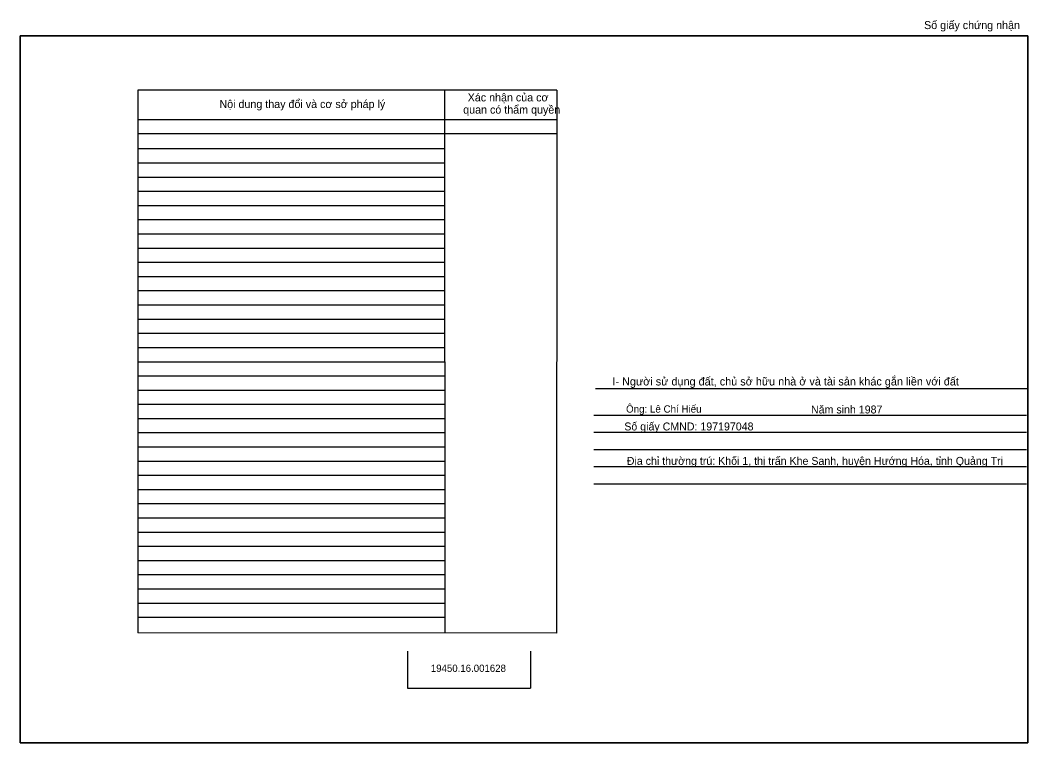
# Model space of a CAD drawing. Extents: x 550549 to 551729, y 1840514 to 1840697.
# Drawn here: x 550548.6 to 550758.1, y 1840527.2 to 1840677.5 of the extents above; entities that cross this region are included whole.
import ezdxf

# ---------------------------------------------------------------- set-up
doc = ezdxf.new("R2010")
doc.units = 0
for name, color, linetype in [('Level 1', 7, 'Continuous'), ('Level 10', 7, 'Continuous'), ('Level 18', 7, 'Continuous'), ('Level 2', 7, 'Continuous'), ('Level 28', 7, 'Continuous'), ('Level 40', 7, 'Continuous')]:
    doc.layers.add(name, color=color, linetype=linetype)

msp = doc.modelspace()

# ---------------------------------------------------------------- linework, layer by layer
at = {"layer": 'Level 1'}
for p, q in [((550548.62, 1840674.25), (550758.13, 1840674.25)), ((550548.62, 1840527.21), (550548.62, 1840674.25)), ((550758.13, 1840674.25), (550758.13, 1840527.21)), ((550668.22, 1840600.9), (550758.12, 1840600.9)), ((550667.91, 1840595.38), (550757.82, 1840595.38)), ((550667.91, 1840591.82), (550757.82, 1840591.82)), ((550667.91, 1840588.24), (550757.82, 1840588.24)), ((550667.91, 1840584.68), (550757.82, 1840584.68)), ((550667.91, 1840581.1), (550757.82, 1840581.1)), ((550629.18, 1840546.26), (550629.18, 1840538.58)), ((550654.7, 1840546.26), (550654.7, 1840538.58)), ((550629.18, 1840538.58), (550654.7, 1840538.58)), ((550758.13, 1840527.21), (550548.62, 1840527.21))]:
    msp.add_line(p, q, dxfattribs=at)
msp.add_lwpolyline([(550548.62, 1840527.21), (550758.13, 1840527.21), (550758.13, 1840674.25), (550548.62, 1840674.25)], close=True, dxfattribs=at)
msp.add_lwpolyline([(550548.62, 1840527.21), (550758.13, 1840527.21), (550758.13, 1840674.25), (550548.62, 1840674.25)], close=True, dxfattribs=at)
at = {"layer": 'Level 2'}
for p, q in [((550660.18, 1840662.95), (550573.12, 1840662.95)), ((550573.12, 1840662.95), (550573.12, 1840550.1)), ((550636.85, 1840662.95), (550636.91, 1840550.04)), ((550660.18, 1840662.95), (550660.14, 1840550.01)), ((550660.18, 1840656.8), (550573.24, 1840656.8)), ((550660.18, 1840653.84), (550573.24, 1840653.84)), ((550636.85, 1840650.71), (550573.12, 1840650.71)), ((550636.87, 1840647.76), (550573.12, 1840647.76)), ((550636.87, 1840647.76), (550573.12, 1840647.76)), ((550636.87, 1840644.8), (550573.12, 1840644.8)), ((550636.87, 1840641.86), (550573.12, 1840641.86)), ((550636.87, 1840638.91), (550573.12, 1840638.91)), ((550636.87, 1840635.95), (550573.12, 1840635.95)), ((550636.87, 1840632.99), (550573.12, 1840632.99)), ((550636.87, 1840630.04), (550573.12, 1840630.04)), ((550636.87, 1840627.09), (550573.12, 1840627.09)), ((550636.87, 1840624.14), (550573.12, 1840624.14)), ((550636.87, 1840621.19), (550573.12, 1840621.19)), ((550636.87, 1840618.22), (550573.12, 1840618.22)), ((550636.87, 1840615.28), (550573.12, 1840615.28)), ((550636.87, 1840612.31), (550573.12, 1840612.31)), ((550636.9, 1840609.36), (550573.12, 1840609.36)), ((550636.9, 1840606.4), (550573.12, 1840606.4)), ((550636.9, 1840603.46), (550573.12, 1840603.46)), ((550636.9, 1840600.5), (550573.12, 1840600.5)), ((550636.9, 1840597.56), (550573.12, 1840597.56)), ((550636.9, 1840594.6), (550573.12, 1840594.6)), ((550636.9, 1840591.65), (550573.12, 1840591.65)), ((550636.91, 1840588.71), (550573.12, 1840588.71)), ((550636.91, 1840585.73), (550573.12, 1840585.73)), ((550636.91, 1840582.78), (550573.12, 1840582.78)), ((550636.91, 1840579.84), (550573.12, 1840579.84)), ((550636.91, 1840576.89), (550573.12, 1840576.89)), ((550636.91, 1840573.93), (550573.12, 1840573.93)), ((550636.91, 1840570.97), (550573.12, 1840570.97)), ((550636.91, 1840568.02), (550573.12, 1840568.02)), ((550636.91, 1840565.07), (550573.12, 1840565.07)), ((550636.91, 1840562.12), (550573.12, 1840562.12)), ((550636.91, 1840559.15), (550573.12, 1840559.15)), ((550636.91, 1840556.22), (550573.12, 1840556.22)), ((550636.91, 1840553.25), (550573.12, 1840553.25)), ((550660.14, 1840550.01), (550573.12, 1840550.1))]:
    msp.add_line(p, q, dxfattribs=at)

# ---------------------------------------------------------------- texts
at = {"layer": 'Level 10'}
msp.add_text('Địa chỉ thường trú: Khối 1, thị trấn Khe Sanh, huyện Hướng Hóa, tỉnh Quảng Trị', height=1.65, dxfattribs=at).set_placement((550674.75, 1840585.02))
at = {"layer": 'Level 18'}
msp.add_text('19450.16.001628', height=1.5, dxfattribs=at).set_placement((550634, 1840541.97))
at = {"layer": 'Level 2'}
for s, p in [('Nội dung thay đổi và cơ sở pháp lý', (550590.06, 1840659.22)), ('Nội dung thay đổi và cơ sở pháp lý', (550590.06, 1840659.22)), ('Xác nhận của cơ', (550641.67, 1840660.6)), ('Xác nhận của cơ', (550641.67, 1840660.6)), (' quan có thẩm quyền', (550640.12, 1840658.06)), (' quan có thẩm quyền', (550640.12, 1840658.06))]:
    msp.add_text(s, height=1.6643, dxfattribs=at).set_placement(p)
at = {"layer": 'Level 28'}
for s, height, p in [('I- Người sử dụng đất, chủ sở hữu nhà ở và tài sản khác gắn liền với đất', 1.6874, (550671.76, 1840601.53)), ('Ông: Lê Chí Hiếu', 1.52, (550674.59, 1840595.88)), ('Năm sinh 1987', 1.65, (550713.05, 1840595.71)), ('Số giấy CMND: 197197048', 1.65, (550674.23, 1840592.18))]:
    msp.add_text(s, height=height, dxfattribs=at).set_placement(p)
at = {"layer": 'Level 40'}
msp.add_text('Số giấy chứng nhận', height=1.6643, dxfattribs=at).set_placement((550736.56, 1840675.64))

doc.saveas('drawing.dxf')
